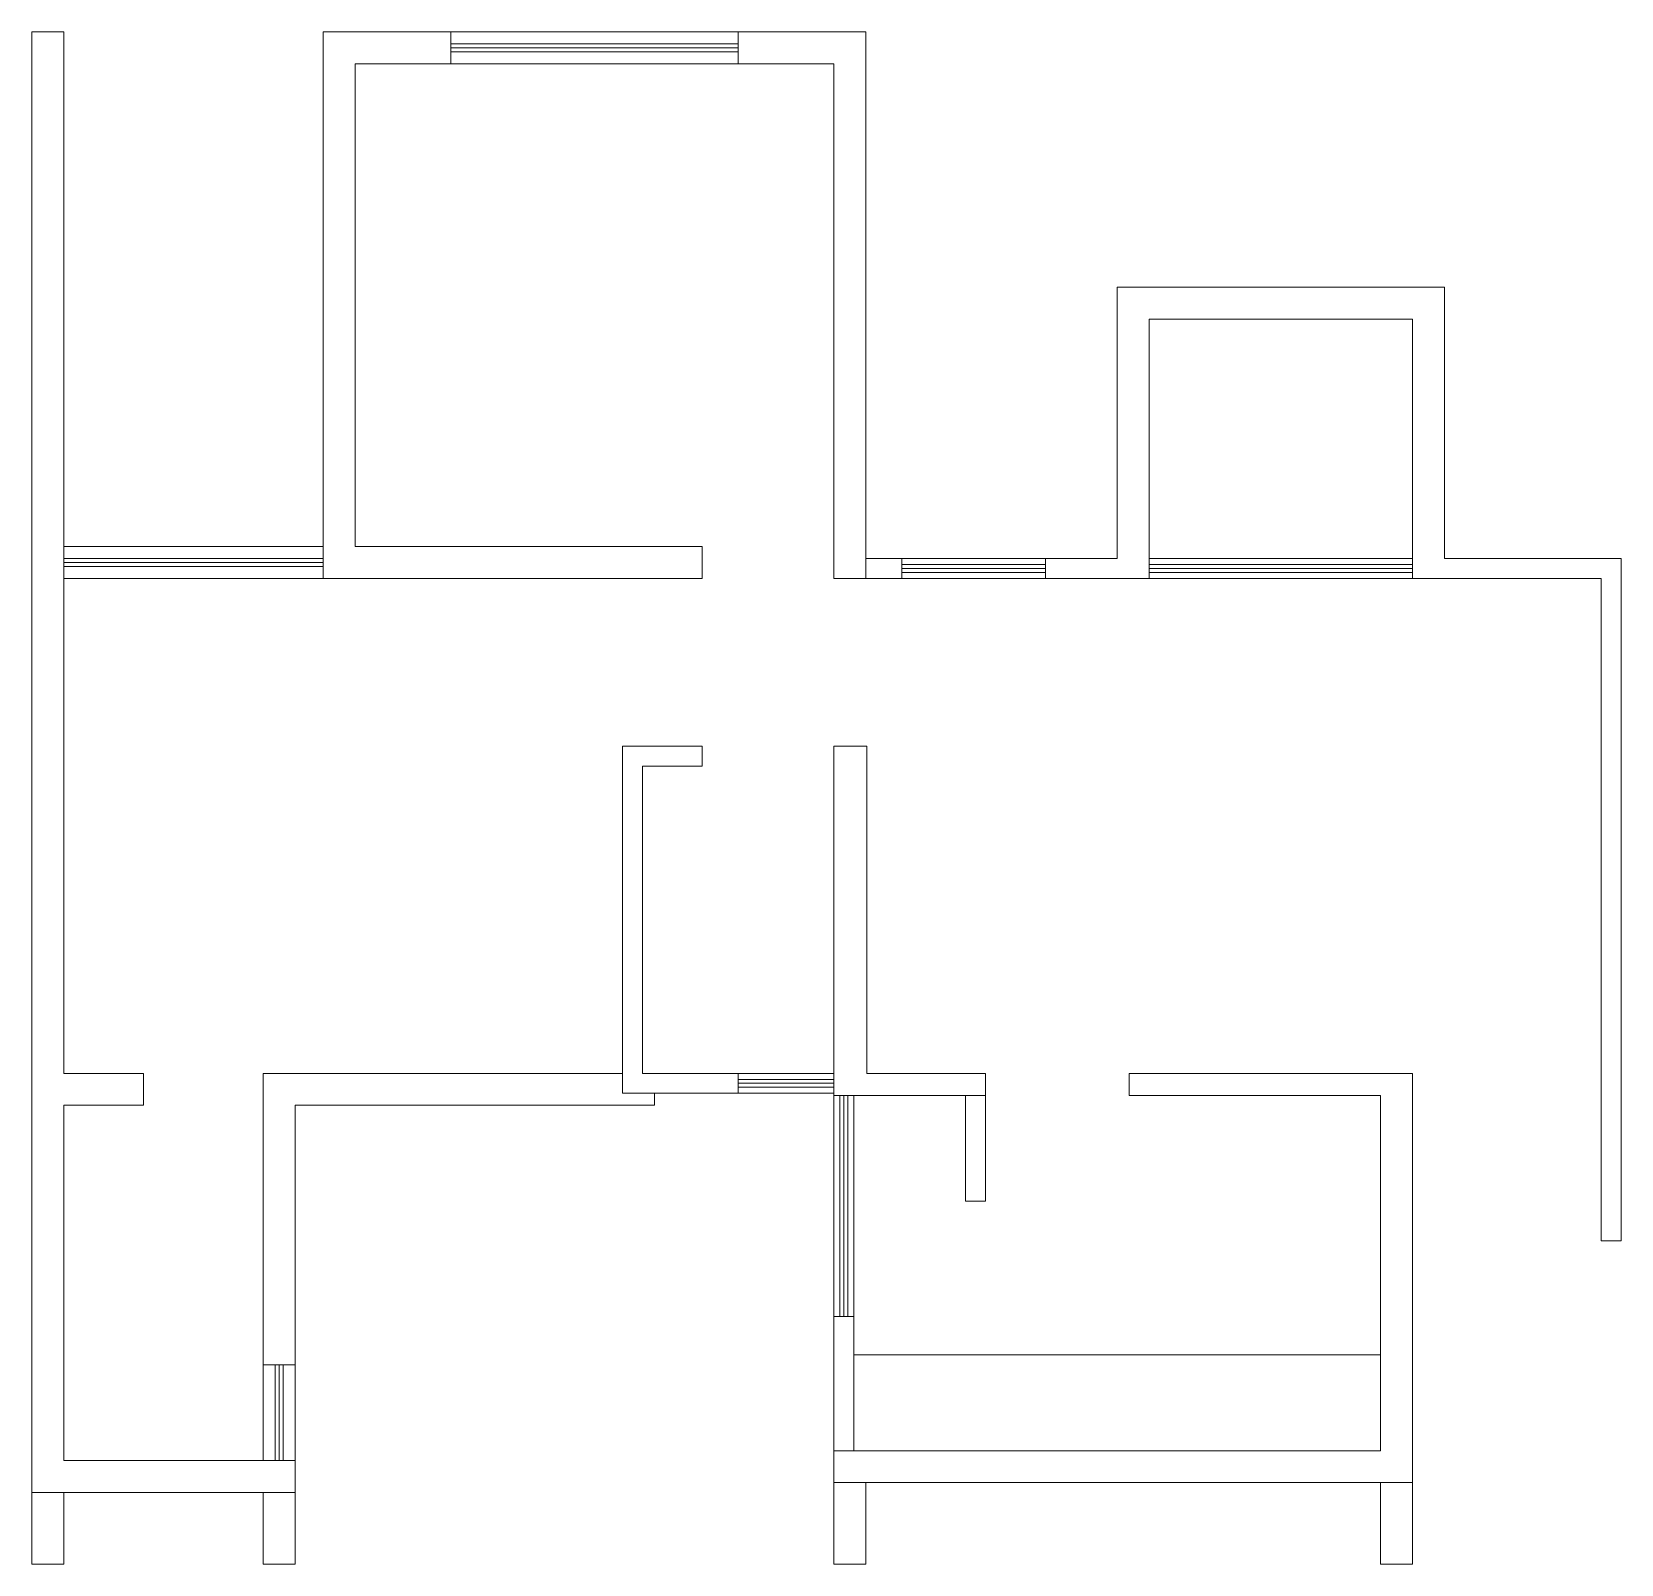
# Model space of a CAD drawing. Header units: inches. Extents: x 2744 to 7136, y -4349 to -2068.
# Drawn here: x 4895.4 to 5293.7, y -2507.5 to -2123.5 of the extents above; entities that cross this region are included whole.
import ezdxf

# ---------------------------------------------------------------- set-up
doc = ezdxf.new("R2010")
doc.units = ezdxf.units.IN
doc.header["$MEASUREMENT"] = 0
doc.layers.add('FURNI', color=140, linetype='Continuous', lineweight=18)

msp = doc.modelspace()

# ---------------------------------------------------------------- linework, layer by layer
at = {"layer": 'FURNI', "color": 18, "true_color": 0x000000}
for p, q in [((4903.39, -2123.46), (4895.39, -2123.46)), ((4903.39, -2262.96), (4903.39, -2123.46)), ((4968.39, -2260.46), (4968.39, -2123.46)), ((4968.39, -2123.46), (5104.39, -2123.46)), ((5104.39, -2123.46), (5104.39, -2260.46)), ((4976.39, -2252.46), (4976.39, -2131.46)), ((4976.39, -2131.46), (5096.39, -2131.46)), ((5096.39, -2131.46), (5096.39, -2260.46)), ((5175.39, -2195.46), (5241.39, -2195.46)), ((5175.39, -2260.46), (5175.39, -2195.46)), ((5241.39, -2195.46), (5241.39, -2260.46)), ((5063.39, -2260.46), (5063.39, -2252.46)), ((5241.39, -2255.46), (5175.39, -2255.46)), ((5175.39, -2255.46), (5175.39, -2260.46)), ((5293.68, -2255.46), (5249.39, -2255.46)), ((5293.68, -2426.46), (5293.68, -2255.46)), ((4903.39, -2384.46), (4903.39, -2260.46)), ((4903.39, -2260.46), (5063.39, -2260.46)), ((5096.39, -2260.46), (5104.39, -2260.46)), ((5288.68, -2260.46), (5104.39, -2260.46)), ((5288.68, -2426.46), (5288.68, -2260.46)), ((5043.39, -2389.46), (5043.39, -2302.46)), ((5043.39, -2302.46), (5063.39, -2302.46)), ((5043.39, -2302.46), (5043.39, -2384.46)), ((5063.39, -2307.46), (5063.39, -2302.46)), ((5096.39, -2302.46), (5104.68, -2302.46)), ((5096.39, -2307.46), (5096.39, -2302.46)), ((5104.68, -2302.46), (5104.68, -2384.46)), ((5048.39, -2384.46), (5048.39, -2307.46)), ((5048.39, -2307.46), (5063.39, -2307.46)), ((5096.39, -2307.46), (5096.39, -2384.46)), ((4903.39, -2384.46), (4923.39, -2384.46)), ((4923.39, -2384.46), (4923.39, -2392.46)), ((5043.39, -2384.46), (4953.39, -2384.46)), ((4953.39, -2384.46), (4953.39, -2481.46)), ((5096.39, -2384.46), (5048.39, -2384.46)), ((5104.68, -2384.46), (5134.39, -2384.46)), ((5134.39, -2384.46), (5134.39, -2416.51)), ((5170.39, -2384.46), (5170.39, -2390.01)), ((5170.39, -2384.46), (5241.39, -2384.46)), ((5241.39, -2507.46), (5241.39, -2384.46)), ((5096.39, -2389.46), (5096.39, -2507.46)), ((5241.39, -2487.01), (5241.39, -2389.46)), ((4923.39, -2392.46), (4903.39, -2392.46)), ((4903.39, -2392.46), (4923.39, -2392.46)), ((4903.39, -2481.46), (4903.39, -2392.46)), ((5134.39, -2390.01), (5096.39, -2390.01)), ((5096.39, -2390.01), (5101.39, -2390.01)), ((5101.39, -2390.01), (5101.39, -2479.01)), ((5129.39, -2416.51), (5129.39, -2390.01)), ((5233.39, -2390.01), (5170.39, -2390.01)), ((5233.39, -2479.01), (5233.39, -2390.01)), ((5129.39, -2416.51), (5134.39, -2416.51)), ((5288.68, -2426.46), (5293.68, -2426.46)), ((5101.39, -2455.01), (5233.39, -2455.01)), ((5096.39, -2479.01), (5233.39, -2479.01)), ((5134.39, -2479.01), (5233.39, -2479.01)), ((4953.39, -2481.46), (4903.39, -2481.46)), ((5096.39, -2487.01), (5241.39, -2487.01)), ((5104.39, -2487.01), (5104.39, -2507.46)), ((5233.39, -2507.46), (5233.39, -2487.01)), ((4903.39, -2507.46), (4903.39, -2489.46)), ((4953.39, -2489.46), (4953.39, -2507.46)), ((4961.39, -2489.46), (4961.39, -2507.46)), ((4895.39, -2507.46), (4903.39, -2507.46)), ((4953.39, -2507.46), (4961.39, -2507.46)), ((5096.39, -2507.46), (5104.39, -2507.46)), ((5233.39, -2507.46), (5241.39, -2507.46))]:
    msp.add_line(p, q, dxfattribs=at)
at = {"layer": 'FURNI', "color": 143, "true_color": 0x7aafdf}
for p, q in [((5000.39, -2131.46), (5000.39, -2123.46)), ((5000.39, -2126.46), (5072.39, -2126.46)), ((5072.39, -2131.46), (5072.39, -2123.46)), ((5000.39, -2127.46), (5072.39, -2127.46)), ((5000.39, -2128.46), (5072.39, -2128.46)), ((4968.39, -2260.46), (4968.39, -2252.46)), ((4903.39, -2255.46), (4968.39, -2255.46)), ((4903.39, -2256.46), (4968.39, -2256.46)), ((4903.39, -2257.46), (4968.39, -2257.46)), ((5113.39, -2255.46), (5113.39, -2260.46)), ((5113.39, -2256.96), (5149.39, -2256.96)), ((5113.39, -2257.96), (5149.39, -2257.96)), ((5149.39, -2255.46), (5149.39, -2260.46)), ((5175.39, -2256.96), (5241.39, -2256.96)), ((5175.39, -2257.96), (5241.39, -2257.96)), ((5113.39, -2258.96), (5149.39, -2258.96)), ((5175.39, -2258.96), (5241.39, -2258.96)), ((5072.39, -2389.46), (5072.39, -2384.46)), ((5096.39, -2389.46), (5096.39, -2384.46)), ((5072.39, -2385.96), (5096.39, -2385.96)), ((5072.39, -2386.96), (5096.39, -2386.96)), ((5072.39, -2387.96), (5096.39, -2387.96)), ((5097.89, -2390.01), (5097.89, -2445.38)), ((5098.89, -2390.01), (5098.89, -2445.38)), ((5099.89, -2390.01), (5099.89, -2445.38)), ((5096.39, -2445.38), (5101.39, -2445.38)), ((4953.39, -2457.46), (4961.39, -2457.46)), ((4956.39, -2457.46), (4956.39, -2481.46)), ((4957.39, -2457.46), (4957.39, -2481.46)), ((4958.39, -2457.46), (4958.39, -2481.46)), ((4953.39, -2481.46), (4961.39, -2481.46))]:
    msp.add_line(p, q, dxfattribs=at)
at = {"layer": 'FURNI', "color": 18, "true_color": 0x000000}
for points in [[(4895.39, -2507.46), (4895.39, -2392.46), (4895.39, -2252.46), (4895.39, -2123.46)], [(5167.39, -2255.46), (5167.39, -2187.46), (5249.39, -2187.46), (5249.39, -2255.46)], [(4903.39, -2252.46), (4968.39, -2252.46)], [(4976.39, -2252.46), (5063.39, -2252.46)], [(5167.39, -2255.46), (5104.39, -2255.46)], [(5051.39, -2389.46), (5051.39, -2392.46), (4961.39, -2392.46)], [(5096.39, -2389.46), (5043.39, -2389.46)], [(4961.39, -2392.46), (4961.39, -2489.46), (4895.39, -2489.46)]]:
    msp.add_lwpolyline(points, dxfattribs=at)
at = {"layer": 'FURNI', "color": 143, "true_color": 0x7aafdf}
for points in [[(5000.39, -2123.46), (5072.39, -2123.46), (5072.39, -2131.46), (5000.39, -2131.46)], [(4903.39, -2252.46), (4968.39, -2252.46), (4968.39, -2260.46), (4903.39, -2260.46)]]:
    msp.add_lwpolyline(points, close=True, dxfattribs=at)

doc.saveas('drawing.dxf')
